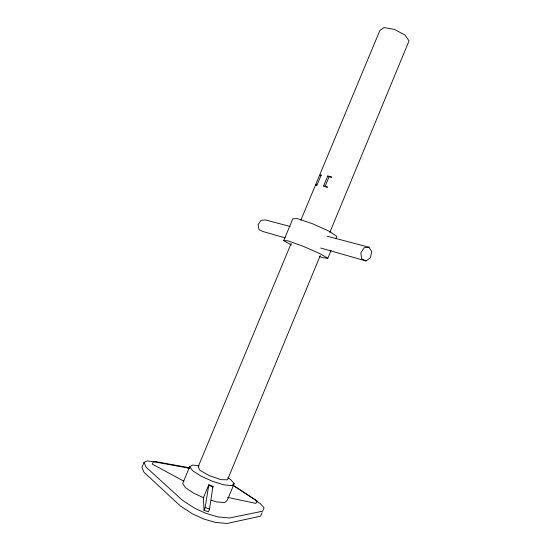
<?xml version="1.0" encoding="UTF-8"?>
<svg xmlns="http://www.w3.org/2000/svg" width="551" height="551" viewBox="0 0 551 551"><rect width="100%" height="100%" fill="white"/><g stroke="black" fill="none" stroke-linecap="round" stroke-linejoin="round"><path stroke-width="0.83" d="M209.538 509.117L212.948 486.299L208.822 484.735L203.402 497.794L204.035 510.247L208.395 511.879L209.538 509.117L205.179 507.485L208.822 484.735M233.528 485.424L256.945 500.983L255.946 503.407L227.425 497.346M212.307 487.835L212.948 486.299M204.035 510.247L205.179 507.485M320.248 255.581L227.508 479.811L220.82 479.639L209.228 475.623L199.806 470.203L198.202 466.669L291.19 243.384M329.787 232.522L409.042 40.898L404.957 35.03L394.509 29.437L384.047 27.55L379.88 30.436L300.784 220.345M227.873 477.793L230.635 479.515L234.161 483.668L227.281 500.322L224.794 502.567L216.832 501.954L211.15 500.26M319.614 256.601L322.7 257.716L327.817 258.323L331.055 250.478M335.917 238.7L336.888 236.345L329.14 231.213L312.513 223.734L297.32 218.582L292.801 218.837L283.717 240.608L291.438 245.03M329.092 176.754L324.959 186.699L323.616 185.942L327.755 175.983L331.84 177.208L329.092 176.754L327.755 175.983M199.049 465.857L192.671 465.037L189.682 466.725L182.691 483.482L185.604 487.787L193.952 493.338L203.932 497.87M153.357 461.676L187.857 467.957L189.854 467.833L155.485 461.58L153.357 461.676L152.317 464.135L184.02 481.23M155.196 461.841L147.537 460.925L144.045 462.337L141.958 467.296L143.928 472.179L180.294 505.928L192.575 513.904L204.049 519.104L215.393 522.417L227.191 523.45L260.589 516.17L262.076 512.678M234.161 483.668L231.785 485.651L223.913 484.832L212.61 481.347L201.101 476.16L192.698 470.781L189.682 466.725M320.675 248.012L365.954 260.947L370.417 257.751L371.746 251.655L368.95 247.199L327.087 236.186M368.95 247.199L364.094 247.75L360.843 252.937L361.683 258.825L365.954 260.947M283.717 240.608L288.042 240.842L303.153 246.263L319.869 253.618L327.817 258.323M321.24 175.459L319.911 175.239L321.247 174.915L317.142 184.764L315.833 185.033L317.156 185.274M325.641 186.823L327.687 187.195L323.616 185.942M290.046 226.433L265.451 219.966L260.981 220.324L258.116 224.65L259.046 229.657L263.047 231.558L285.273 237.908M208.877 485.459L213.017 487.029M187.857 467.957L189.289 468.715M256.236 501.079L260.396 503.724L264.074 507.802L262.627 511.197L229.443 517.988L217.686 516.866L206.363 513.525L194.889 508.339L182.581 500.425L146.049 467.124L144.045 462.337M232.832 485.266L256.945 500.983"/></g></svg>
